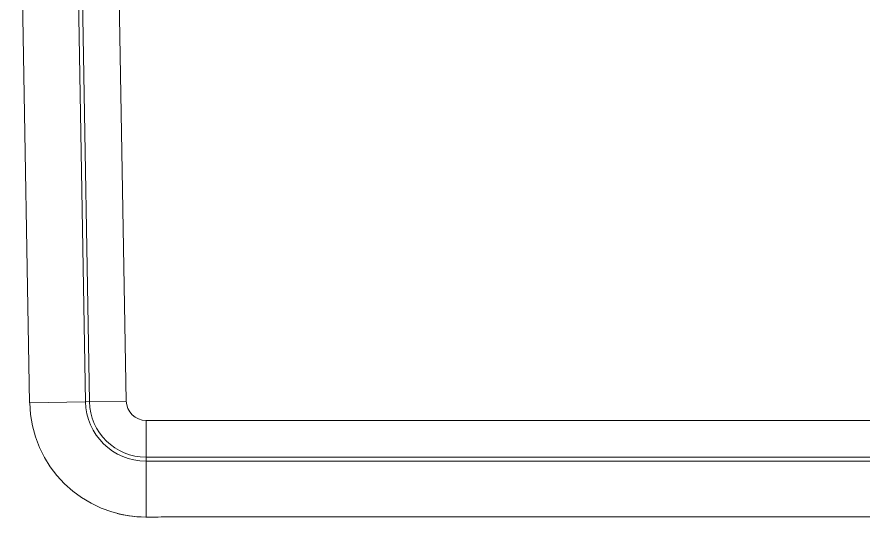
# Model space of a CAD drawing. Extents: x 4791 to 7950, y -233 to 2082.
# Drawn here: x 5415.6 to 5561, y 1655.2 to 1741.2 of the extents above; entities that cross this region are included whole.
import ezdxf

# ---------------------------------------------------------------- set-up
doc = ezdxf.new("R2010")
doc.units = 0
doc.header["$LTSCALE"] = 1.7
doc.header["$MEASUREMENT"] = 0
doc.layers.add('1', color=7, linetype='CONTINUOUS', true_color=0xffffff)

msp = doc.modelspace()

# ---------------------------------------------------------------- linework, layer by layer
at = {"layer": '1', "color": 7, "linetype": 'Continuous', "lineweight": 18}
for p, q in [((5417.77, 1674.87), (5415.58, 1800.22)), ((5437.77, 1655.22), (5438.78, 1655.22)), ((5443.27, 1655.28), (5443.27, 1655.27)), ((5443.27, 1655.27), (5863.4, 1655.27))]:
    msp.add_line(p, q, dxfattribs=at)
at = {"layer": '1', "color": 7, "linetype": 'Continuous', "lineweight": 13}
for p, q in [((5427.37, 1675.03), (5425.89, 1759.8)), ((5426.56, 1759.82), (5428.04, 1675.05)), ((5432.9, 1759.93), (5434.38, 1675.16)), ((5417.77, 1674.87), (5427.37, 1675.03)), ((5427.37, 1675.03), (5428.04, 1675.05)), ((5434.38, 1675.16), (5428.04, 1675.05)), ((5437.77, 1671.83), (5863.4, 1671.83)), ((5437.77, 1671.83), (5437.77, 1665.49)), ((5437.77, 1664.82), (5437.77, 1665.49)), ((5437.77, 1665.49), (5863.4, 1665.49)), ((5437.77, 1655.22), (5437.77, 1664.82)), ((5863.4, 1664.82), (5437.77, 1664.82)), ((5443.27, 1655.28), (5863.4, 1655.28))]:
    msp.add_line(p, q, dxfattribs=at)
at = {"layer": '1', "color": 7, "linetype": 'Continuous', "lineweight": 13, "extrusion": (0, 0, -1)}
msp.add_arc((-5437.77, 1675.22), 10.4, 270, 359, dxfattribs=at)
at = {"layer": '1', "color": 7, "linetype": 'Continuous', "lineweight": 13}
for radius in [9.73, 3.39]:
    msp.add_arc((5437.77, 1675.22), radius, 181, 270, dxfattribs=at)
at = {"layer": '1', "color": 7, "linetype": 'Continuous', "lineweight": 18, "extrusion": (0, 0, -1)}
msp.add_arc((-5437.77, 1675.22), 20, 270, 359, dxfattribs=at)
at = {"layer": '1', "color": 7, "linetype": 'Continuous', "lineweight": 18}
for points in [[(5432.82, 1655.84), (5433.78, 1655.59), (5435.52, 1655.22), (5437.72, 1655.22)], [(5438.77, 1655.21), (5440.17, 1655.21), (5441.7, 1655.28), (5443.27, 1655.28)]]:
    msp.add_open_spline(points, degree=3, dxfattribs=at)

doc.saveas('drawing.dxf')
